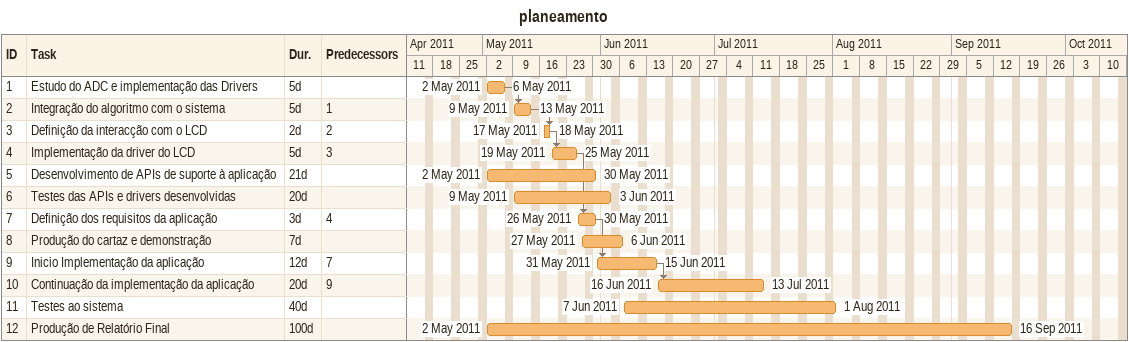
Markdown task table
planeamento

| ID | Task | Duration | Start | Finish | Predecessors |
|---|---|---|---|---|---|
| 1 | Estudo do ADC e implementação das Drivers | 5d | 2011-05-02 | 2011-05-06 |  |
| 2 | Integração do algoritmo com o sistema | 5d | 2011-05-09 | 2011-05-13 | 1 |
| 3 | Definição da interacção com o LCD | 2d | 2011-05-17 | 2011-05-18 | 2 |
| 4 | Implementação da driver do LCD | 5d | 2011-05-19 | 2011-05-25 | 3 |
| 5 | Desenvolvimento de APIs de suporte à aplicação | 21d | 2011-05-02 | 2011-05-30 |  |
| 6 | Testes das APIs e drivers desenvolvidas | 20d | 2011-05-09 | 2011-06-03 |  |
| 7 | Definição dos requisitos da aplicação | 3d | 2011-05-26 | 2011-05-30 | 4 |
| 8 | Produção do cartaz e demonstração | 7d | 2011-05-27 | 2011-06-06 |  |
| 9 | Inicio Implementação da aplicação | 12d | 2011-05-31 | 2011-06-15 | 7 |
| 10 | Continuação da implementação da aplicação | 20d | 2011-06-16 | 2011-07-13 | 9 |
| 11 | Testes ao sistema | 40d | 2011-06-07 | 2011-08-01 |  |
| 12 | Produção de Relatório Final | 100d | 2011-05-02 | 2011-09-16 |  |
